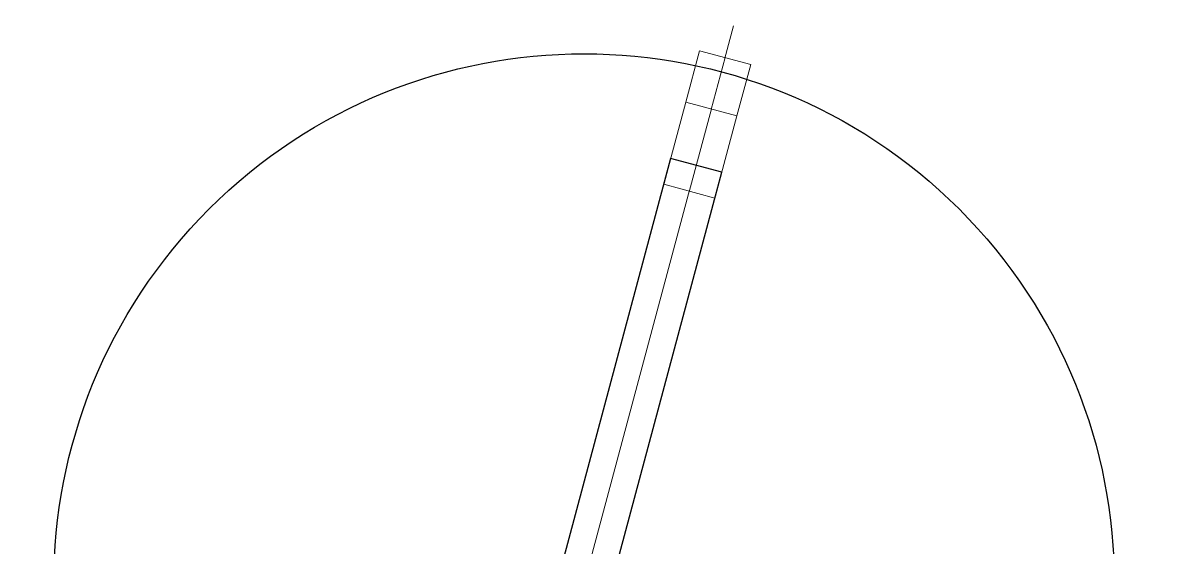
# Model space of a CAD drawing. Header units: millimetres. Extents: x 233224 to 234067, y -13631 to -11613.
# Drawn here: x 233902.1 to 233966.7, y -13400.4 to -13370.7 of the extents above; entities that cross this region are included whole.
import ezdxf

# ---------------------------------------------------------------- set-up
doc = ezdxf.new("R2010")
doc.units = ezdxf.units.MM
doc.header["$MEASUREMENT"] = 0
doc.set_wipeout_variables(frame=1)
doc.linetypes.add('Wipeout_Contour', pattern=[1000, 0, -1000])
doc.layers.add('Doseme - BA', color=7, linetype='Continuous')
doc.layers.add('Str - Column', color=7, linetype='Continuous')
doc.layers.add('Doseme - BA_Pen_No__1', color=7, linetype='Continuous', lineweight=13)
doc.layers.add('Doseme - BA_Pen_No__41', color=7, linetype='Continuous', lineweight=25)
doc.layers.add('Str - Column_Pen_No__88', color=7, linetype='Continuous', lineweight=20, true_color=0xfd4435)

# ---------------------------------------------------------------- blocks, each defined once
blk = doc.blocks.new('Column_16', base_point=(232853.35, -11285.43))
at = {"color": 254, "linetype": 'Wipeout_Contour', "lineweight": 0, "ltscale": 1398773.952207664}
blk.add_wipeout([(232842.76, -11267.01), (232834.97, -11296.09), (232863.94, -11303.86), (232871.74, -11274.77), (232876.4, -11257.38), (232847.42, -11249.61)], dxfattribs=at).dxf.layer = 'Str - Column'
at = {"layer": 'Str - Column_Pen_No__88', "linetype": 'Continuous'}
for p, q in [((232855.22, -11220.53), (232847.42, -11249.61)), ((232884.19, -11228.29), (232876.4, -11257.38)), ((232847.42, -11249.61), (232834.97, -11296.09)), ((232876.4, -11257.38), (232863.94, -11303.86)), ((232834.97, -11296.09), (232863.94, -11303.86))]:
    blk.add_line(p, q, dxfattribs=at)
at = {"color": 254, "linetype": 'Wipeout_Contour', "lineweight": 0, "ltscale": 932547.465161}
blk.add_wipeout([(232847.42, -11249.61), (232876.4, -11257.38), (232884.19, -11228.29), (232855.22, -11220.53)], dxfattribs=at).dxf.layer = 'Str - Column'
at = {"layer": 'Str - Column_Pen_No__88', "linetype": 'Continuous'}
for p, q in [((232855.22, -11220.53), (232847.42, -11249.61)), ((232884.19, -11228.29), (232855.22, -11220.53)), ((232876.4, -11257.38), (232884.19, -11228.29)), ((232847.42, -11249.61), (232876.4, -11257.38))]:
    blk.add_line(p, q, dxfattribs=at)
blk = doc.blocks.new('Slab_113', base_point=(232867.84, -11289.31))
at = {"layer": 'Doseme - BA_Pen_No__41', "linetype": 'Continuous', "flags": 128}
blk.add_lwpolyline([(232867.84, -11289.31), (232838.86, -11281.55), (232777.66, -11509.96), (232802.16, -11534.45)], close=True, dxfattribs=at)
blk = doc.blocks.new('Slab_114', base_point=(233002.04, -11310.08))
at = {"layer": 'Doseme - BA_Pen_No__41', "linetype": 'Continuous', "flags": 128}
blk.add_lwpolyline([(233002.04, -11310.08, -1), (232577.78, -11734.34, -1)], format="xyb", close=True, dxfattribs=at)

msp = doc.modelspace()

# ---------------------------------------------------------------- block references
at = {"layer": 'Str - Column', "color": 14, "lineweight": 35, "true_color": 0xa80f02, "xscale": 0.1, "yscale": 0.1, "zscale": 0.1}
msp.add_blockref('Column_16', (233940.165, -13378.787), dxfattribs=at)

# ---------------------------------------------------------------- next in the draw order: linework, layer by layer
at = {"layer": 'Doseme - BA_Pen_No__1', "linetype": 'Continuous'}
msp.add_line((233933.82, -13402.465), (233942.282, -13370.885), dxfattribs=at)

# ---------------------------------------------------------------- next in the draw order: block references
at = {"layer": 'Doseme - BA', "linetype": 'Continuous', "xscale": 0.1, "yscale": 0.1, "zscale": 0.1}
for name, p in [('Slab_114', (233955.033, -13381.251)), ('Slab_113', (233941.614, -13379.175))]:
    msp.add_blockref(name, p, dxfattribs=at)

doc.saveas('drawing.dxf')
